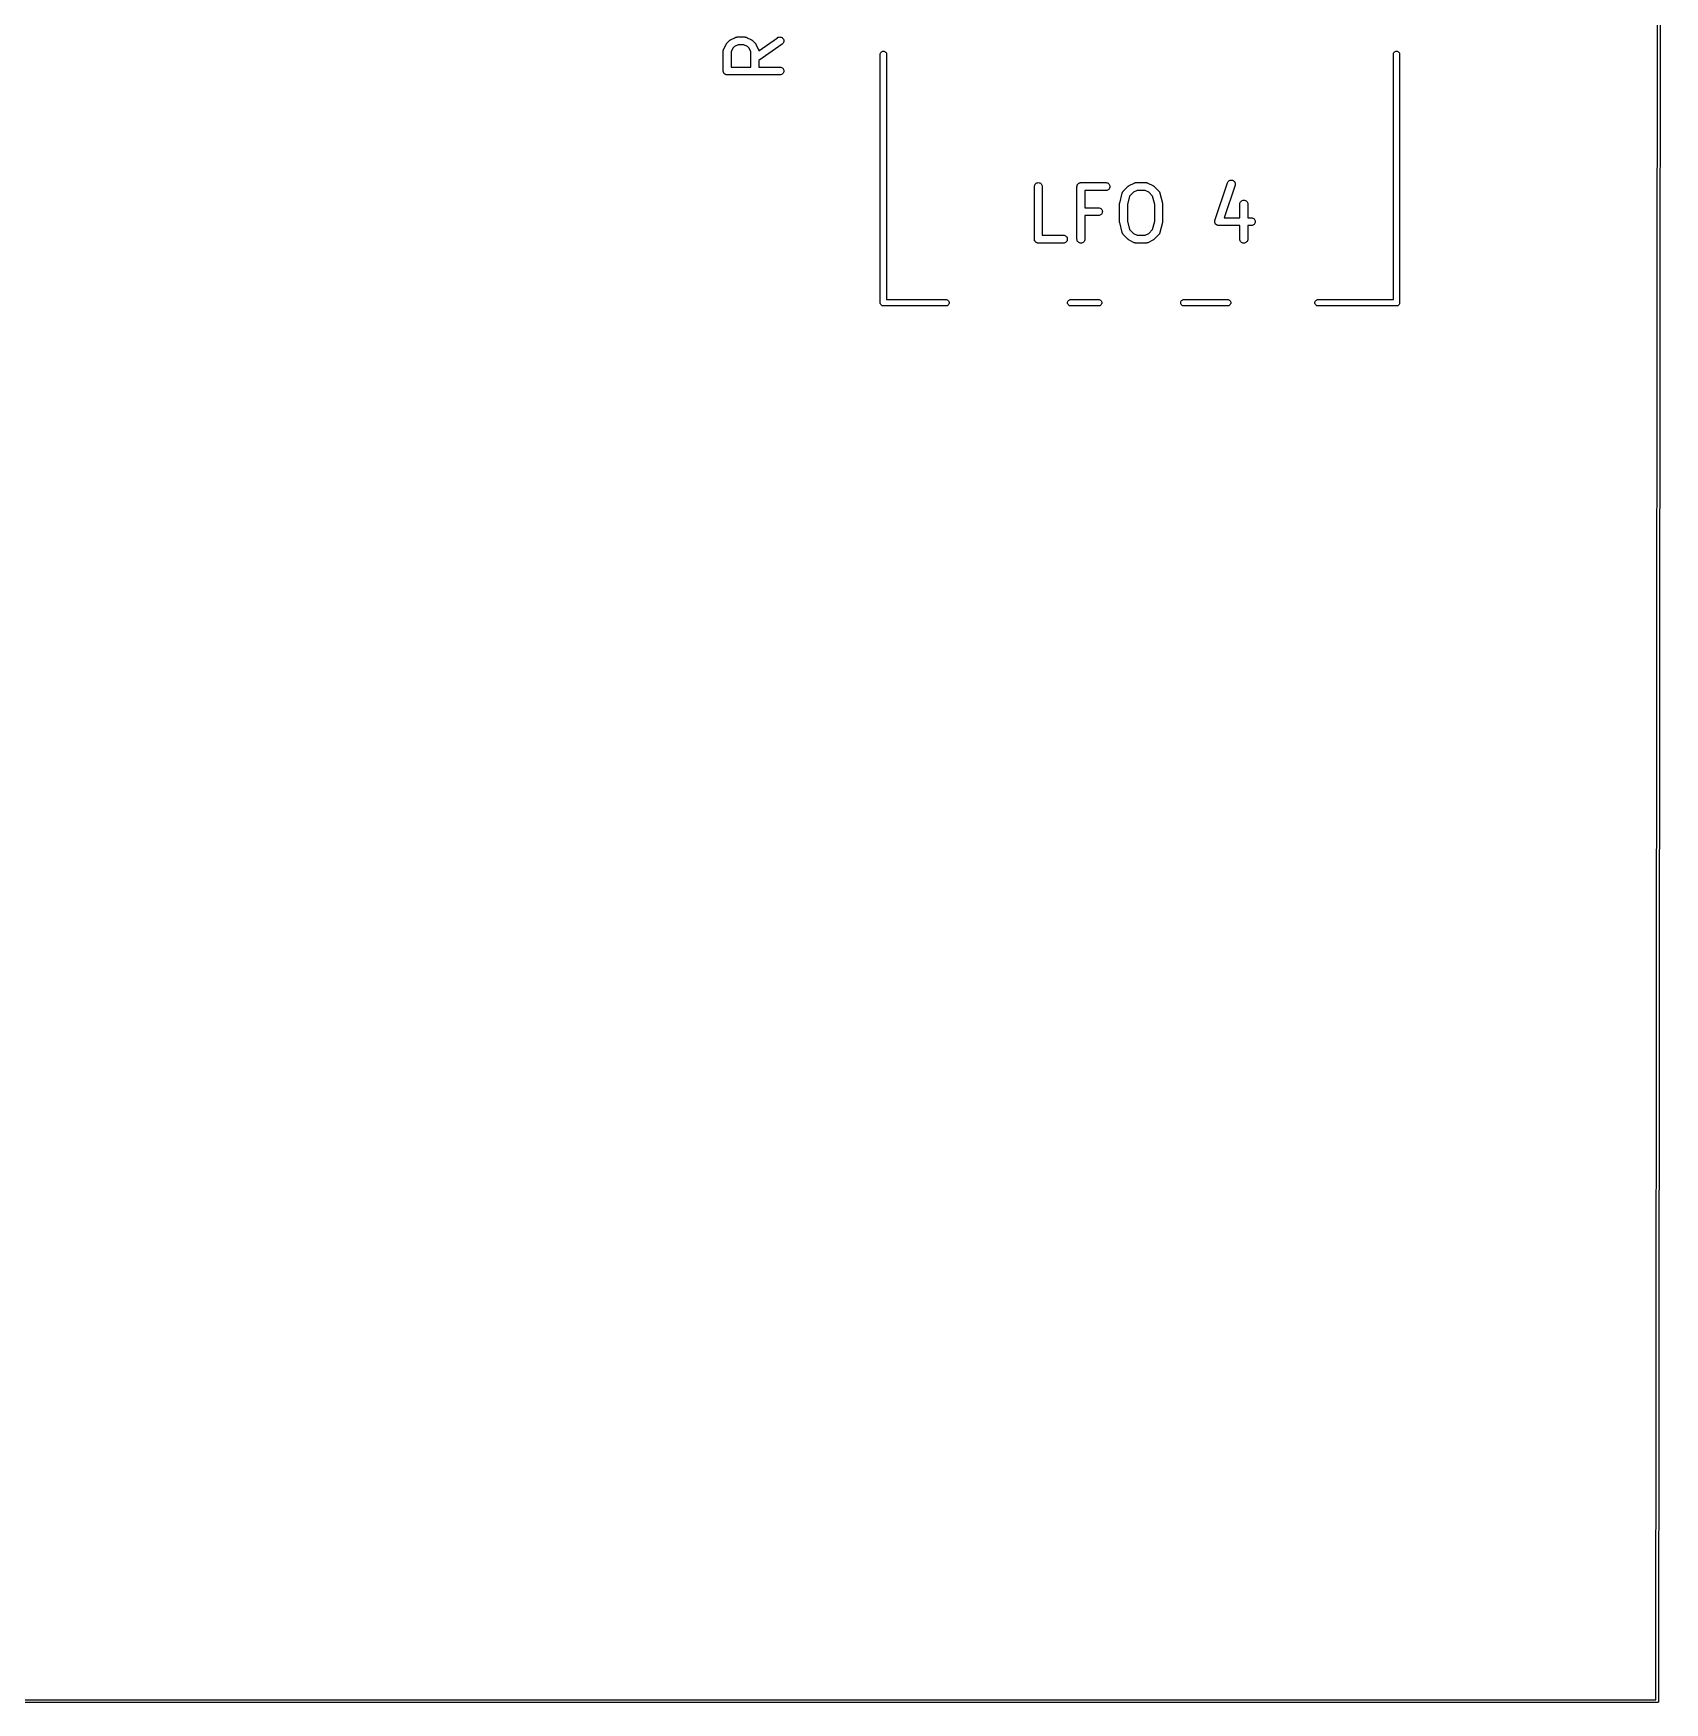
# Model space of a CAD drawing. Extents: x 20 to 116, y -135 to -16.
# Drawn here: x 85.03 to 116.03, y -135.03 to -103.31 of the extents above; entities that cross this region are included whole.
import ezdxf

# ---------------------------------------------------------------- set-up
doc = ezdxf.new("R2010")
doc.units = 0
doc.layers.add('BLACK', color=7, linetype='CONTINUOUS')

msp = doc.modelspace()

# ---------------------------------------------------------------- linework, layer by layer
at = {"layer": 'BLACK', "linetype": 'Continuous'}
for p, q in [((115.86, -134.975), (115.975, -20.025)), ((116.025, -20.0012), (115.91, -134.999)), ((98.2741, -103.431), (98.3693, -103.383)), ((98.3693, -103.383), (98.3703, -103.383)), ((98.3703, -103.383), (98.3723, -103.382)), ((98.3723, -103.382), (98.3743, -103.381)), ((98.3743, -103.381), (98.3792, -103.379)), ((98.3792, -103.379), (98.384, -103.378)), ((98.384, -103.378), (98.3862, -103.377)), ((98.3862, -103.377), (98.3883, -103.377)), ((98.3883, -103.377), (98.3934, -103.376)), ((98.3934, -103.376), (98.3985, -103.375)), ((98.3985, -103.375), (98.4007, -103.375)), ((98.4007, -103.375), (98.4029, -103.375)), ((98.4029, -103.375), (98.5457, -103.375)), ((98.5457, -103.375), (98.5468, -103.375)), ((98.5468, -103.375), (98.549, -103.375)), ((98.549, -103.375), (98.5512, -103.375)), ((98.5512, -103.375), (98.5562, -103.376)), ((98.5562, -103.376), (98.5613, -103.377)), ((98.5613, -103.377), (98.5634, -103.378)), ((98.5634, -103.378), (98.5656, -103.378)), ((98.5656, -103.378), (98.5704, -103.38)), ((98.5704, -103.38), (98.5753, -103.381)), ((98.5753, -103.381), (98.5772, -103.382)), ((98.5772, -103.382), (98.5793, -103.383)), ((98.5793, -103.383), (98.6745, -103.431)), ((98.8111, -103.64), (99.1694, -103.389)), ((99.1694, -103.389), (99.1702, -103.388)), ((99.1702, -103.388), (99.1831, -103.381)), ((99.1831, -103.381), (99.1971, -103.377)), ((99.1971, -103.377), (99.2116, -103.375)), ((99.2116, -103.375), (99.2262, -103.377)), ((99.2262, -103.377), (99.2402, -103.381)), ((99.2402, -103.381), (99.2532, -103.387)), ((99.2532, -103.387), (99.2647, -103.396)), ((99.2647, -103.396), (99.2741, -103.408)), ((98.1374, -103.64), (98.1376, -103.637)), ((98.1374, -103.641), (98.1374, -103.64)), ((98.1374, -104.022), (98.1374, -103.641)), ((98.1376, -103.635), (98.1384, -103.63)), ((98.1376, -103.637), (98.1376, -103.635)), ((98.1384, -103.63), (98.139, -103.625)), ((98.139, -103.625), (98.1397, -103.623)), ((98.1397, -103.623), (98.1401, -103.621)), ((98.1401, -103.621), (98.1419, -103.616)), ((98.1419, -103.616), (98.1434, -103.611)), ((98.1434, -103.611), (98.1445, -103.609)), ((98.1445, -103.609), (98.1453, -103.607)), ((98.1453, -103.607), (98.1929, -103.512)), ((98.1929, -103.512), (98.1934, -103.511)), ((98.1934, -103.511), (98.1957, -103.507)), ((98.1957, -103.507), (98.1977, -103.504)), ((98.1977, -103.504), (98.1997, -103.501)), ((98.1997, -103.501), (98.2014, -103.499)), ((98.2014, -103.499), (98.2043, -103.496)), ((98.2043, -103.496), (98.207, -103.492)), ((98.207, -103.492), (98.2546, -103.445)), ((98.2546, -103.445), (98.2553, -103.444)), ((98.2553, -103.444), (98.2586, -103.441)), ((98.2586, -103.441), (98.2617, -103.439)), ((98.2617, -103.439), (98.2643, -103.437)), ((98.2643, -103.437), (98.2668, -103.435)), ((98.2668, -103.435), (98.2705, -103.433)), ((98.2705, -103.433), (98.2741, -103.431)), ((98.3216, -103.59), (98.2874, -103.658)), ((98.2874, -103.658), (98.2874, -103.947)), ((98.352, -103.559), (98.3216, -103.59)), ((98.4206, -103.525), (98.352, -103.559)), ((98.528, -103.525), (98.4206, -103.525)), ((98.5965, -103.559), (98.528, -103.525)), ((98.6269, -103.59), (98.5965, -103.559)), ((98.6612, -103.658), (98.6269, -103.59)), ((98.6612, -103.947), (98.6612, -103.658)), ((98.6745, -103.431), (98.6754, -103.431)), ((98.6754, -103.431), (98.679, -103.434)), ((98.679, -103.434), (98.6827, -103.436)), ((98.6827, -103.436), (98.6851, -103.438)), ((98.6851, -103.438), (98.6877, -103.439)), ((98.6877, -103.439), (98.6907, -103.442)), ((98.6907, -103.442), (98.694, -103.445)), ((98.694, -103.445), (98.7416, -103.492)), ((98.7416, -103.492), (98.7423, -103.493)), ((98.7423, -103.493), (98.745, -103.496)), ((98.745, -103.496), (98.7479, -103.5)), ((98.7479, -103.5), (98.7495, -103.502)), ((98.7495, -103.502), (98.7515, -103.505)), ((98.7515, -103.505), (98.7534, -103.508)), ((98.7534, -103.508), (98.7557, -103.512)), ((98.7557, -103.512), (98.8033, -103.607)), ((98.8033, -103.607), (98.8037, -103.608)), ((98.8037, -103.608), (98.8045, -103.61)), ((98.8045, -103.61), (98.8055, -103.612)), ((98.8055, -103.612), (98.807, -103.617)), ((98.807, -103.617), (98.8088, -103.622)), ((98.8088, -103.622), (98.8091, -103.624)), ((98.8091, -103.624), (98.8098, -103.626)), ((98.8098, -103.626), (98.8103, -103.631)), ((98.8103, -103.631), (98.8111, -103.636)), ((98.8111, -103.636), (98.811, -103.639)), ((98.811, -103.639), (98.8111, -103.64)), ((99.2554, -103.512), (98.8112, -103.823)), ((99.2665, -103.502), (99.2554, -103.512)), ((99.2756, -103.491), (99.2665, -103.502)), ((99.2741, -103.408), (99.2812, -103.42)), ((99.2822, -103.478), (99.2756, -103.491)), ((99.2812, -103.42), (99.2857, -103.434)), ((99.2862, -103.464), (99.2822, -103.478)), ((99.2857, -103.434), (99.2874, -103.449)), ((99.2874, -103.449), (99.2862, -103.464)), ((101.12, -103.702), (101.121, -103.693)), ((101.12, -108.428), (101.12, -103.702)), ((101.121, -103.693), (101.124, -103.682)), ((101.124, -103.682), (101.13, -103.672)), ((101.13, -103.672), (101.137, -103.662)), ((101.137, -103.662), (101.147, -103.655)), ((101.147, -103.655), (101.157, -103.649)), ((101.157, -103.649), (101.168, -103.646)), ((101.168, -103.646), (101.18, -103.645)), ((101.18, -103.645), (101.192, -103.646)), ((101.192, -103.646), (101.203, -103.649)), ((101.203, -103.649), (101.213, -103.655)), ((101.213, -103.655), (101.223, -103.662)), ((101.223, -103.662), (101.23, -103.672)), ((101.23, -103.672), (101.236, -103.682)), ((101.236, -103.682), (101.239, -103.693)), ((101.239, -103.693), (101.24, -103.702)), ((101.24, -103.702), (101.24, -108.365)), ((110.87, -103.702), (110.871, -103.693)), ((110.87, -108.365), (110.87, -103.702)), ((110.871, -103.693), (110.874, -103.682)), ((110.874, -103.682), (110.88, -103.672)), ((110.88, -103.672), (110.887, -103.662)), ((110.887, -103.662), (110.897, -103.655)), ((110.897, -103.655), (110.907, -103.649)), ((110.907, -103.649), (110.918, -103.646)), ((110.918, -103.646), (110.93, -103.645)), ((110.93, -103.645), (110.942, -103.646)), ((110.942, -103.646), (110.953, -103.649)), ((110.953, -103.649), (110.963, -103.655)), ((110.963, -103.655), (110.973, -103.662)), ((110.973, -103.662), (110.98, -103.672)), ((110.98, -103.672), (110.986, -103.682)), ((110.986, -103.682), (110.989, -103.693)), ((110.989, -103.693), (110.99, -103.702)), ((110.99, -103.702), (110.99, -108.422)), ((98.1381, -104.029), (98.1374, -104.022)), ((98.1387, -104.036), (98.1381, -104.029)), ((98.2874, -103.947), (98.6612, -103.947)), ((98.8112, -103.823), (98.8112, -103.947)), ((98.8112, -103.947), (99.2124, -103.947)), ((99.2124, -103.947), (99.2134, -103.947)), ((99.2134, -103.947), (99.228, -103.948)), ((99.228, -103.948), (99.2419, -103.953)), ((99.2419, -103.953), (99.2548, -103.96)), ((99.2548, -103.96), (99.266, -103.969)), ((99.266, -103.969), (99.2751, -103.981)), ((99.2751, -103.981), (99.2819, -103.994)), ((99.2819, -103.994), (99.2861, -104.008)), ((99.2874, -104.022), (99.2858, -104.037)), ((99.2861, -104.008), (99.2874, -104.022)), ((98.1388, -104.036), (98.1387, -104.036)), ((98.1408, -104.043), (98.1388, -104.036)), ((98.1388, -104.036), (98.1388, -104.036)), ((98.1428, -104.05), (98.1408, -104.043)), ((98.143, -104.05), (98.1428, -104.05)), ((98.1464, -104.056), (98.143, -104.05)), ((98.143, -104.05), (98.143, -104.05)), ((98.1496, -104.063), (98.1464, -104.056)), ((98.1498, -104.063), (98.1496, -104.063)), ((98.1499, -104.063), (98.1498, -104.063)), ((98.1544, -104.069), (98.1499, -104.063)), ((98.1588, -104.074), (98.1544, -104.069)), ((98.159, -104.074), (98.1588, -104.074)), ((98.1592, -104.075), (98.159, -104.074)), ((98.1646, -104.079), (98.1592, -104.075)), ((98.17, -104.084), (98.1646, -104.079)), ((98.1702, -104.084), (98.17, -104.084)), ((98.1704, -104.084), (98.1702, -104.084)), ((98.1766, -104.087), (98.1704, -104.084)), ((98.1828, -104.091), (98.1766, -104.087)), ((98.1831, -104.091), (98.1828, -104.091)), ((98.1833, -104.091), (98.1831, -104.091)), ((98.1901, -104.093), (98.1833, -104.091)), ((98.1968, -104.095), (98.1901, -104.093)), ((98.197, -104.095), (98.1968, -104.095)), ((98.1973, -104.095), (98.197, -104.095)), ((98.2043, -104.096), (98.1973, -104.095)), ((98.2113, -104.097), (98.2043, -104.096)), ((98.2118, -104.097), (98.2113, -104.097)), ((98.2119, -104.097), (98.2118, -104.097)), ((98.2124, -104.097), (98.2119, -104.097)), ((98.2119, -104.097), (98.2119, -104.097)), ((99.2124, -104.097), (98.2124, -104.097)), ((99.2269, -104.095), (99.2124, -104.097)), ((99.241, -104.091), (99.2269, -104.095)), ((99.2539, -104.084), (99.241, -104.091)), ((99.2652, -104.075), (99.2539, -104.084)), ((99.2746, -104.064), (99.2652, -104.075)), ((99.2815, -104.051), (99.2746, -104.064)), ((99.2858, -104.037), (99.2815, -104.051)), ((104.049, -106.216), (104.05, -106.202)), ((104.049, -106.217), (104.049, -106.216)), ((104.049, -107.217), (104.049, -106.217)), ((104.05, -106.202), (104.055, -106.188)), ((104.055, -106.188), (104.062, -106.175)), ((104.062, -106.175), (104.071, -106.164)), ((104.071, -106.164), (104.083, -106.155)), ((104.083, -106.155), (104.096, -106.148)), ((104.096, -106.148), (104.11, -106.144)), ((104.11, -106.144), (104.124, -106.142)), ((104.124, -106.142), (104.139, -106.144)), ((104.139, -106.144), (104.153, -106.148)), ((104.153, -106.148), (104.166, -106.155)), ((104.166, -106.155), (104.177, -106.165)), ((104.177, -106.165), (104.186, -106.176)), ((104.186, -106.176), (104.193, -106.189)), ((104.193, -106.189), (104.197, -106.203)), ((104.197, -106.203), (104.199, -106.217)), ((104.199, -106.217), (104.199, -107.142)), ((104.858, -106.216), (104.859, -106.209)), ((104.858, -106.217), (104.858, -106.216)), ((104.858, -107.217), (104.858, -106.217)), ((104.858, -106.217), (104.858, -106.217)), ((104.858, -106.217), (104.858, -106.217)), ((104.858, -106.217), (104.858, -106.217)), ((104.859, -106.209), (104.86, -106.202)), ((104.86, -106.202), (104.862, -106.195)), ((104.86, -106.202), (104.86, -106.202)), ((104.86, -106.202), (104.86, -106.202)), ((104.862, -106.195), (104.864, -106.188)), ((104.864, -106.188), (104.868, -106.182)), ((104.864, -106.188), (104.864, -106.188)), ((104.864, -106.188), (104.864, -106.188)), ((104.868, -106.182), (104.871, -106.175)), ((104.871, -106.175), (104.876, -106.17)), ((104.871, -106.175), (104.871, -106.175)), ((104.871, -106.175), (104.871, -106.175)), ((104.876, -106.17), (104.88, -106.164)), ((104.88, -106.164), (104.881, -106.164)), ((104.881, -106.164), (104.886, -106.159)), ((104.881, -106.164), (104.881, -106.164)), ((104.886, -106.159), (104.892, -106.155)), ((104.892, -106.155), (104.899, -106.151)), ((104.892, -106.155), (104.892, -106.155)), ((104.892, -106.155), (104.892, -106.155)), ((104.899, -106.151), (104.905, -106.148)), ((104.905, -106.148), (104.912, -106.146)), ((104.905, -106.148), (104.905, -106.148)), ((104.905, -106.148), (104.905, -106.148)), ((104.912, -106.146), (104.919, -106.144)), ((104.919, -106.144), (104.926, -106.143)), ((104.919, -106.144), (104.919, -106.144)), ((104.919, -106.144), (104.919, -106.144)), ((104.926, -106.143), (104.933, -106.142)), ((104.933, -106.142), (105.41, -106.142)), ((105.41, -106.142), (105.411, -106.142)), ((105.411, -106.142), (105.425, -106.144)), ((105.425, -106.144), (105.439, -106.148)), ((105.439, -106.148), (105.452, -106.155)), ((105.452, -106.155), (105.463, -106.165)), ((105.463, -106.165), (105.472, -106.176)), ((105.472, -106.176), (105.479, -106.189)), ((105.479, -106.246), (105.472, -106.259)), ((105.479, -106.189), (105.483, -106.203)), ((105.483, -106.232), (105.479, -106.246)), ((105.483, -106.203), (105.485, -106.218)), ((105.485, -106.218), (105.483, -106.232)), ((105.737, -106.307), (105.833, -106.212)), ((105.833, -106.211), (105.837, -106.209)), ((105.833, -106.212), (105.833, -106.211)), ((105.837, -106.209), (105.84, -106.206)), ((105.84, -106.206), (105.842, -106.204)), ((105.842, -106.204), (105.845, -106.202)), ((105.845, -106.202), (105.849, -106.2)), ((105.849, -106.2), (105.852, -106.198)), ((105.852, -106.198), (105.947, -106.15)), ((105.947, -106.15), (105.948, -106.15)), ((105.948, -106.15), (105.95, -106.149)), ((105.95, -106.149), (105.952, -106.148)), ((105.952, -106.148), (105.957, -106.147)), ((105.957, -106.147), (105.962, -106.145)), ((105.962, -106.145), (105.964, -106.144)), ((105.964, -106.144), (105.966, -106.144)), ((105.966, -106.144), (105.971, -106.143)), ((105.971, -106.143), (105.977, -106.143)), ((105.977, -106.143), (105.979, -106.143)), ((105.979, -106.143), (105.981, -106.142)), ((105.981, -106.142), (106.171, -106.142)), ((106.171, -106.142), (106.172, -106.142)), ((106.172, -106.142), (106.175, -106.143)), ((106.175, -106.143), (106.177, -106.143)), ((106.177, -106.143), (106.182, -106.143)), ((106.182, -106.143), (106.187, -106.144)), ((106.187, -106.144), (106.189, -106.145)), ((106.189, -106.145), (106.191, -106.145)), ((106.191, -106.145), (106.196, -106.147)), ((106.196, -106.147), (106.201, -106.148)), ((106.201, -106.148), (106.203, -106.15)), ((106.203, -106.15), (106.205, -106.15)), ((106.205, -106.15), (106.3, -106.198)), ((106.3, -106.198), (106.301, -106.198)), ((106.301, -106.198), (106.305, -106.201)), ((106.305, -106.201), (106.308, -106.203)), ((106.308, -106.203), (106.311, -106.205)), ((106.311, -106.205), (106.313, -106.206)), ((106.313, -106.206), (106.316, -106.209)), ((106.316, -106.209), (106.32, -106.212)), ((106.32, -106.212), (106.415, -106.307)), ((107.481, -106.86), (107.719, -106.146)), ((107.862, -106.193), (107.656, -106.809)), ((107.719, -106.146), (107.72, -106.145)), ((107.72, -106.145), (107.726, -106.132)), ((107.726, -106.132), (107.734, -106.12)), ((107.734, -106.12), (107.745, -106.11)), ((107.745, -106.11), (107.758, -106.102)), ((107.758, -106.102), (107.771, -106.097)), ((107.771, -106.097), (107.786, -106.095)), ((107.786, -106.095), (107.8, -106.095)), ((107.8, -106.095), (107.815, -106.099)), ((107.815, -106.099), (107.828, -106.105)), ((107.828, -106.105), (107.84, -106.113)), ((107.84, -106.113), (107.85, -106.124)), ((107.85, -106.124), (107.858, -106.136)), ((107.858, -106.136), (107.863, -106.15)), ((107.865, -106.179), (107.862, -106.193)), ((107.863, -106.15), (107.865, -106.165)), ((107.865, -106.165), (107.865, -106.179)), ((105.41, -106.292), (105.008, -106.292)), ((105.008, -106.292), (105.008, -106.619)), ((105.424, -106.291), (105.41, -106.292)), ((105.438, -106.287), (105.424, -106.291)), ((105.451, -106.28), (105.438, -106.287)), ((105.462, -106.271), (105.451, -106.28)), ((105.472, -106.259), (105.462, -106.271)), ((105.668, -106.547), (105.669, -106.541)), ((105.668, -106.548), (105.668, -106.547)), ((105.668, -106.55), (105.668, -106.548)), ((105.668, -106.551), (105.668, -106.55)), ((105.668, -106.884), (105.668, -106.551)), ((105.669, -106.535), (105.67, -106.534)), ((105.669, -106.541), (105.669, -106.535)), ((105.67, -106.533), (105.718, -106.342)), ((105.67, -106.534), (105.67, -106.533)), ((105.718, -106.341), (105.72, -106.336)), ((105.718, -106.342), (105.718, -106.341)), ((105.72, -106.336), (105.721, -106.331)), ((105.721, -106.331), (105.722, -106.329)), ((105.722, -106.329), (105.723, -106.327)), ((105.723, -106.327), (105.726, -106.323)), ((105.726, -106.323), (105.728, -106.319)), ((105.728, -106.319), (105.73, -106.317)), ((105.73, -106.317), (105.731, -106.315)), ((105.731, -106.315), (105.734, -106.311)), ((105.734, -106.311), (105.737, -106.307)), ((105.858, -106.399), (105.818, -106.56)), ((105.818, -106.56), (105.818, -106.875)), ((105.93, -106.327), (105.858, -106.399)), ((105.999, -106.292), (105.93, -106.327)), ((106.154, -106.292), (105.999, -106.292)), ((106.222, -106.327), (106.154, -106.292)), ((106.294, -106.399), (106.222, -106.327)), ((106.335, -106.56), (106.294, -106.399)), ((106.335, -106.875), (106.335, -106.56)), ((106.415, -106.307), (106.416, -106.308)), ((106.416, -106.308), (106.419, -106.312)), ((106.419, -106.312), (106.422, -106.316)), ((106.422, -106.316), (106.423, -106.318)), ((106.423, -106.318), (106.425, -106.319)), ((106.425, -106.319), (106.427, -106.324)), ((106.427, -106.324), (106.43, -106.328)), ((106.43, -106.328), (106.431, -106.33)), ((106.431, -106.33), (106.432, -106.332)), ((106.432, -106.332), (106.433, -106.337)), ((106.433, -106.337), (106.435, -106.342)), ((106.435, -106.342), (106.482, -106.533)), ((106.482, -106.533), (106.483, -106.534)), ((106.483, -106.534), (106.483, -106.535)), ((106.483, -106.535), (106.483, -106.536)), ((106.483, -106.536), (106.484, -106.542)), ((106.484, -106.542), (106.484, -106.548)), ((106.484, -106.548), (106.484, -106.549)), ((106.484, -106.549), (106.485, -106.551)), ((106.485, -106.551), (106.485, -106.884)), ((107.954, -106.55), (107.955, -106.535)), ((107.954, -106.551), (107.954, -106.55)), ((107.954, -106.809), (107.954, -106.551)), ((107.955, -106.535), (107.96, -106.521)), ((107.96, -106.521), (107.967, -106.508)), ((107.967, -106.508), (107.976, -106.497)), ((107.976, -106.497), (107.988, -106.488)), ((107.988, -106.488), (108, -106.481)), ((108, -106.481), (108.015, -106.477)), ((108.015, -106.477), (108.029, -106.476)), ((108.029, -106.476), (108.044, -106.477)), ((108.044, -106.477), (108.058, -106.482)), ((108.058, -106.482), (108.071, -106.489)), ((108.071, -106.489), (108.082, -106.498)), ((108.082, -106.498), (108.091, -106.509)), ((108.091, -106.509), (108.098, -106.522)), ((108.098, -106.522), (108.102, -106.536)), ((108.102, -106.536), (108.104, -106.551)), ((108.104, -106.551), (108.104, -106.809)), ((105.008, -106.619), (105.267, -106.619)), ((105.267, -106.769), (105.008, -106.769)), ((105.008, -106.769), (105.008, -107.217)), ((105.267, -106.619), (105.268, -106.619)), ((105.281, -106.767), (105.267, -106.769)), ((105.268, -106.619), (105.282, -106.62)), ((105.295, -106.763), (105.281, -106.767)), ((105.282, -106.62), (105.296, -106.625)), ((105.308, -106.756), (105.295, -106.763)), ((105.296, -106.625), (105.309, -106.632)), ((105.32, -106.747), (105.308, -106.756)), ((105.309, -106.632), (105.32, -106.641)), ((105.32, -106.641), (105.329, -106.653)), ((105.329, -106.736), (105.32, -106.747)), ((105.329, -106.653), (105.336, -106.665)), ((105.336, -106.723), (105.329, -106.736)), ((105.336, -106.665), (105.34, -106.68)), ((105.34, -106.709), (105.336, -106.723)), ((105.34, -106.68), (105.342, -106.694)), ((105.342, -106.694), (105.34, -106.709)), ((105.668, -106.885), (105.668, -106.884)), ((105.668, -106.887), (105.668, -106.885)), ((105.669, -106.893), (105.668, -106.887)), ((105.818, -106.875), (105.858, -107.036)), ((106.294, -107.036), (106.335, -106.875)), ((106.485, -106.885), (106.484, -106.886)), ((106.484, -106.886), (106.484, -106.888)), ((106.484, -106.888), (106.484, -106.894)), ((106.485, -106.884), (106.485, -106.885)), ((107.477, -106.884), (107.478, -106.879)), ((107.478, -106.886), (107.477, -106.884)), ((107.478, -106.875), (107.479, -106.872)), ((107.478, -106.879), (107.478, -106.875)), ((107.478, -106.889), (107.478, -106.886)), ((107.478, -106.894), (107.478, -106.889)), ((107.479, -106.869), (107.48, -106.865)), ((107.479, -106.872), (107.479, -106.869)), ((107.48, -106.865), (107.481, -106.86)), ((107.656, -106.809), (107.954, -106.809)), ((108.104, -106.809), (108.171, -106.809)), ((108.171, -106.809), (108.172, -106.809)), ((108.172, -106.809), (108.187, -106.811)), ((108.187, -106.811), (108.201, -106.815)), ((108.201, -106.815), (108.214, -106.822)), ((108.214, -106.822), (108.225, -106.832)), ((108.225, -106.832), (108.234, -106.843)), ((108.234, -106.843), (108.241, -106.856)), ((108.241, -106.856), (108.245, -106.87)), ((108.245, -106.87), (108.246, -106.885)), ((108.246, -106.885), (108.245, -106.899)), ((104.199, -107.142), (104.6, -107.142)), ((104.6, -107.142), (104.601, -107.142)), ((104.601, -107.142), (104.616, -107.144)), ((104.616, -107.144), (104.63, -107.148)), ((104.63, -107.148), (104.642, -107.155)), ((104.642, -107.155), (104.654, -107.165)), ((104.654, -107.165), (104.663, -107.176)), ((104.663, -107.176), (104.67, -107.189)), ((104.67, -107.189), (104.674, -107.203)), ((104.674, -107.203), (104.675, -107.218)), ((105.669, -106.899), (105.669, -106.893)), ((105.67, -106.9), (105.669, -106.899)), ((105.67, -106.901), (105.67, -106.9)), ((105.67, -106.902), (105.67, -106.901)), ((105.718, -107.093), (105.67, -106.902)), ((105.719, -107.097), (105.718, -107.093)), ((105.721, -107.102), (105.719, -107.097)), ((105.722, -107.104), (105.721, -107.102)), ((105.723, -107.106), (105.722, -107.104)), ((105.725, -107.111), (105.723, -107.106)), ((105.728, -107.115), (105.725, -107.111)), ((105.729, -107.117), (105.728, -107.115)), ((105.73, -107.119), (105.729, -107.117)), ((105.734, -107.123), (105.73, -107.119)), ((105.737, -107.127), (105.734, -107.123)), ((105.737, -107.128), (105.737, -107.127)), ((105.833, -107.223), (105.737, -107.128)), ((105.858, -107.036), (105.93, -107.108)), ((105.93, -107.108), (105.999, -107.142)), ((105.999, -107.142), (106.154, -107.142)), ((106.154, -107.142), (106.222, -107.108)), ((106.222, -107.108), (106.294, -107.036)), ((106.415, -107.128), (106.32, -107.223)), ((106.418, -107.124), (106.415, -107.128)), ((106.422, -107.12), (106.418, -107.124)), ((106.423, -107.118), (106.422, -107.12)), ((106.424, -107.116), (106.423, -107.118)), ((106.427, -107.112), (106.424, -107.116)), ((106.429, -107.107), (106.427, -107.112)), ((106.43, -107.105), (106.429, -107.107)), ((106.431, -107.103), (106.43, -107.105)), ((106.433, -107.098), (106.431, -107.103)), ((106.434, -107.094), (106.433, -107.098)), ((106.435, -107.093), (106.434, -107.094)), ((106.482, -106.902), (106.435, -107.093)), ((106.483, -106.9), (106.482, -106.901)), ((106.482, -106.901), (106.482, -106.902)), ((106.484, -106.894), (106.483, -106.9)), ((107.479, -106.898), (107.478, -106.894)), ((107.48, -106.901), (107.479, -106.898)), ((107.48, -106.904), (107.48, -106.901)), ((107.482, -106.908), (107.48, -106.904)), ((107.483, -106.912), (107.482, -106.908)), ((107.484, -106.915), (107.483, -106.912)), ((107.485, -106.917), (107.484, -106.915)), ((107.488, -106.921), (107.485, -106.917)), ((107.49, -106.925), (107.488, -106.921)), ((107.491, -106.927), (107.49, -106.925)), ((107.493, -106.93), (107.491, -106.927)), ((107.496, -106.933), (107.493, -106.93)), ((107.499, -106.937), (107.496, -106.933)), ((107.501, -106.938), (107.499, -106.937)), ((107.503, -106.94), (107.501, -106.938)), ((107.507, -106.943), (107.503, -106.94)), ((107.51, -106.946), (107.507, -106.943)), ((107.513, -106.947), (107.51, -106.946)), ((107.515, -106.949), (107.513, -106.947)), ((107.519, -106.951), (107.515, -106.949)), ((107.523, -106.953), (107.519, -106.951)), ((107.526, -106.954), (107.523, -106.953)), ((107.528, -106.955), (107.526, -106.954)), ((107.533, -106.956), (107.528, -106.955)), ((107.537, -106.957), (107.533, -106.956)), ((107.54, -106.958), (107.537, -106.957)), ((107.542, -106.958), (107.54, -106.958)), ((107.547, -106.959), (107.542, -106.958)), ((107.551, -106.959), (107.547, -106.959)), ((107.552, -106.959), (107.551, -106.959)), ((107.954, -106.959), (107.552, -106.959)), ((107.954, -107.217), (107.954, -106.959)), ((108.171, -106.959), (108.104, -106.959)), ((108.104, -106.959), (108.104, -107.217)), ((108.186, -106.958), (108.171, -106.959)), ((108.2, -106.953), (108.186, -106.958)), ((108.213, -106.947), (108.2, -106.953)), ((108.224, -106.937), (108.213, -106.947)), ((108.234, -106.926), (108.224, -106.937)), ((108.241, -106.913), (108.234, -106.926)), ((108.245, -106.899), (108.241, -106.913)), ((104.049, -107.224), (104.049, -107.217)), ((104.05, -107.231), (104.049, -107.224)), ((104.05, -107.232), (104.05, -107.231)), ((104.052, -107.239), (104.05, -107.232)), ((104.05, -107.232), (104.05, -107.232)), ((104.054, -107.245), (104.052, -107.239)), ((104.054, -107.246), (104.054, -107.245)), ((104.058, -107.252), (104.054, -107.246)), ((104.054, -107.246), (104.054, -107.246)), ((104.061, -107.258), (104.058, -107.252)), ((104.061, -107.259), (104.061, -107.258)), ((104.066, -107.264), (104.061, -107.259)), ((104.061, -107.259), (104.061, -107.259)), ((104.07, -107.27), (104.066, -107.264)), ((104.071, -107.27), (104.07, -107.27)), ((104.07, -107.27), (104.07, -107.27)), ((104.076, -107.275), (104.071, -107.27)), ((104.081, -107.279), (104.076, -107.275)), ((104.082, -107.279), (104.081, -107.279)), ((104.082, -107.28), (104.082, -107.279)), ((104.088, -107.283), (104.082, -107.28)), ((104.094, -107.286), (104.088, -107.283)), ((104.095, -107.286), (104.094, -107.286)), ((104.095, -107.287), (104.095, -107.286)), ((104.102, -107.289), (104.095, -107.287)), ((104.108, -107.291), (104.102, -107.289)), ((104.109, -107.291), (104.108, -107.291)), ((104.108, -107.291), (104.108, -107.291)), ((104.116, -107.292), (104.109, -107.291)), ((104.123, -107.292), (104.116, -107.292)), ((104.124, -107.292), (104.123, -107.292)), ((104.123, -107.292), (104.123, -107.292)), ((104.123, -107.292), (104.123, -107.292)), ((104.123, -107.292), (104.123, -107.292)), ((104.6, -107.292), (104.124, -107.292)), ((104.615, -107.291), (104.6, -107.292)), ((104.629, -107.287), (104.615, -107.291)), ((104.642, -107.28), (104.629, -107.287)), ((104.653, -107.271), (104.642, -107.28)), ((104.662, -107.259), (104.653, -107.271)), ((104.669, -107.246), (104.662, -107.259)), ((104.673, -107.232), (104.669, -107.246)), ((104.675, -107.218), (104.673, -107.232)), ((104.86, -107.232), (104.858, -107.217)), ((104.864, -107.246), (104.86, -107.232)), ((104.871, -107.259), (104.864, -107.246)), ((104.88, -107.27), (104.871, -107.259)), ((104.891, -107.28), (104.88, -107.27)), ((104.904, -107.287), (104.891, -107.28)), ((104.918, -107.291), (104.904, -107.287)), ((104.933, -107.292), (104.918, -107.291)), ((104.947, -107.291), (104.933, -107.292)), ((104.961, -107.287), (104.947, -107.291)), ((104.974, -107.28), (104.961, -107.287)), ((104.986, -107.271), (104.974, -107.28)), ((104.995, -107.26), (104.986, -107.271)), ((105.002, -107.247), (104.995, -107.26)), ((105.007, -107.233), (105.002, -107.247)), ((105.008, -107.218), (105.007, -107.233)), ((105.008, -107.217), (105.008, -107.218)), ((105.836, -107.225), (105.833, -107.223)), ((105.839, -107.228), (105.836, -107.225)), ((105.842, -107.23), (105.839, -107.228)), ((105.844, -107.232), (105.842, -107.23)), ((105.848, -107.234), (105.844, -107.232)), ((105.851, -107.236), (105.848, -107.234)), ((105.852, -107.237), (105.851, -107.236)), ((105.947, -107.284), (105.852, -107.237)), ((105.949, -107.285), (105.947, -107.284)), ((105.951, -107.286), (105.949, -107.285)), ((105.956, -107.288), (105.951, -107.286)), ((105.961, -107.29), (105.956, -107.288)), ((105.963, -107.29), (105.961, -107.29)), ((105.965, -107.291), (105.963, -107.29)), ((105.97, -107.291), (105.965, -107.291)), ((105.976, -107.292), (105.97, -107.291)), ((105.978, -107.292), (105.976, -107.292)), ((105.98, -107.292), (105.978, -107.292)), ((105.981, -107.292), (105.98, -107.292)), ((106.171, -107.292), (105.981, -107.292)), ((106.174, -107.292), (106.171, -107.292)), ((106.176, -107.292), (106.174, -107.292)), ((106.181, -107.291), (106.176, -107.292)), ((106.186, -107.291), (106.181, -107.291)), ((106.188, -107.29), (106.186, -107.291)), ((106.19, -107.29), (106.188, -107.29)), ((106.195, -107.288), (106.19, -107.29)), ((106.2, -107.287), (106.195, -107.288)), ((106.202, -107.286), (106.2, -107.287)), ((106.204, -107.285), (106.202, -107.286)), ((106.205, -107.284), (106.204, -107.285)), ((106.3, -107.237), (106.205, -107.284)), ((106.304, -107.235), (106.3, -107.237)), ((106.308, -107.233), (106.304, -107.235)), ((106.31, -107.231), (106.308, -107.233)), ((106.313, -107.229), (106.31, -107.231)), ((106.316, -107.226), (106.313, -107.229)), ((106.319, -107.224), (106.316, -107.226)), ((106.32, -107.223), (106.319, -107.224)), ((107.955, -107.232), (107.954, -107.217)), ((107.959, -107.246), (107.955, -107.232)), ((107.966, -107.259), (107.959, -107.246)), ((107.975, -107.27), (107.966, -107.259)), ((107.987, -107.28), (107.975, -107.27)), ((108, -107.287), (107.987, -107.28)), ((108.013, -107.291), (108, -107.287)), ((108.028, -107.292), (108.013, -107.291)), ((108.043, -107.291), (108.028, -107.292)), ((108.057, -107.287), (108.043, -107.291)), ((108.07, -107.28), (108.057, -107.287)), ((108.081, -107.271), (108.07, -107.28)), ((108.09, -107.26), (108.081, -107.271)), ((108.098, -107.247), (108.09, -107.26)), ((108.102, -107.233), (108.098, -107.247)), ((108.104, -107.218), (108.102, -107.233)), ((108.104, -107.217), (108.104, -107.218)), ((101.121, -108.437), (101.12, -108.428)), ((101.124, -108.448), (101.121, -108.437)), ((101.13, -108.458), (101.124, -108.448)), ((101.137, -108.468), (101.13, -108.458)), ((101.147, -108.475), (101.137, -108.468)), ((101.157, -108.481), (101.147, -108.475)), ((101.24, -108.365), (102.373, -108.365)), ((102.373, -108.365), (102.382, -108.366)), ((102.382, -108.366), (102.393, -108.369)), ((102.393, -108.369), (102.403, -108.375)), ((102.403, -108.475), (102.393, -108.481)), ((102.403, -108.375), (102.413, -108.382)), ((102.413, -108.468), (102.403, -108.475)), ((102.413, -108.382), (102.42, -108.392)), ((102.42, -108.458), (102.413, -108.468)), ((102.42, -108.392), (102.426, -108.402)), ((102.426, -108.448), (102.42, -108.458)), ((102.426, -108.402), (102.429, -108.413)), ((102.429, -108.437), (102.426, -108.448)), ((102.429, -108.413), (102.43, -108.425)), ((102.43, -108.425), (102.429, -108.437)), ((104.68, -108.425), (104.681, -108.413)), ((104.681, -108.437), (104.68, -108.425)), ((104.681, -108.413), (104.684, -108.402)), ((104.684, -108.448), (104.681, -108.437)), ((104.684, -108.402), (104.69, -108.392)), ((104.69, -108.458), (104.684, -108.448)), ((104.69, -108.392), (104.697, -108.382)), ((104.697, -108.468), (104.69, -108.458)), ((104.697, -108.382), (104.707, -108.375)), ((104.707, -108.475), (104.697, -108.468)), ((104.707, -108.375), (104.717, -108.369)), ((104.717, -108.481), (104.707, -108.475)), ((104.717, -108.369), (104.728, -108.366)), ((104.728, -108.366), (104.737, -108.365)), ((104.737, -108.365), (105.273, -108.365)), ((105.273, -108.365), (105.282, -108.366)), ((105.282, -108.366), (105.293, -108.369)), ((105.293, -108.369), (105.303, -108.375)), ((105.303, -108.475), (105.293, -108.481)), ((105.303, -108.375), (105.313, -108.382)), ((105.313, -108.468), (105.303, -108.475)), ((105.313, -108.382), (105.32, -108.392)), ((105.32, -108.458), (105.313, -108.468)), ((105.32, -108.392), (105.326, -108.402)), ((105.326, -108.448), (105.32, -108.458)), ((105.326, -108.402), (105.329, -108.413)), ((105.329, -108.437), (105.326, -108.448)), ((105.329, -108.413), (105.33, -108.425)), ((105.33, -108.425), (105.329, -108.437)), ((106.83, -108.425), (106.831, -108.413)), ((106.831, -108.437), (106.83, -108.425)), ((106.831, -108.413), (106.834, -108.402)), ((106.834, -108.448), (106.831, -108.437)), ((106.834, -108.402), (106.84, -108.392)), ((106.84, -108.458), (106.834, -108.448)), ((106.84, -108.392), (106.847, -108.382)), ((106.847, -108.468), (106.84, -108.458)), ((106.847, -108.382), (106.857, -108.375)), ((106.857, -108.475), (106.847, -108.468)), ((106.857, -108.375), (106.867, -108.369)), ((106.867, -108.481), (106.857, -108.475)), ((106.867, -108.369), (106.878, -108.366)), ((106.878, -108.366), (106.887, -108.365)), ((106.887, -108.365), (107.723, -108.365)), ((107.723, -108.365), (107.732, -108.366)), ((107.732, -108.366), (107.743, -108.369)), ((107.743, -108.369), (107.753, -108.375)), ((107.753, -108.475), (107.743, -108.481)), ((107.753, -108.375), (107.763, -108.382)), ((107.763, -108.468), (107.753, -108.475)), ((107.763, -108.382), (107.77, -108.392)), ((107.77, -108.458), (107.763, -108.468)), ((107.77, -108.392), (107.776, -108.402)), ((107.776, -108.448), (107.77, -108.458)), ((107.776, -108.402), (107.779, -108.413)), ((107.779, -108.437), (107.776, -108.448)), ((107.779, -108.413), (107.78, -108.425)), ((107.78, -108.425), (107.779, -108.437)), ((109.38, -108.425), (109.381, -108.413)), ((109.381, -108.437), (109.38, -108.425)), ((109.381, -108.413), (109.384, -108.402)), ((109.384, -108.448), (109.381, -108.437)), ((109.384, -108.402), (109.39, -108.392)), ((109.39, -108.458), (109.384, -108.448)), ((109.39, -108.392), (109.397, -108.382)), ((109.397, -108.468), (109.39, -108.458)), ((109.397, -108.382), (109.407, -108.375)), ((109.407, -108.475), (109.397, -108.468)), ((109.407, -108.375), (109.417, -108.369)), ((109.417, -108.481), (109.407, -108.475)), ((109.417, -108.369), (109.428, -108.366)), ((109.428, -108.366), (109.437, -108.365)), ((109.437, -108.365), (110.87, -108.365)), ((110.963, -108.475), (110.953, -108.481)), ((110.973, -108.468), (110.963, -108.475)), ((110.98, -108.458), (110.973, -108.468)), ((110.986, -108.448), (110.98, -108.458)), ((110.989, -108.437), (110.986, -108.448)), ((110.99, -108.425), (110.989, -108.437)), ((110.99, -108.422), (110.99, -108.425)), ((101.168, -108.484), (101.157, -108.481)), ((101.18, -108.485), (101.168, -108.484)), ((101.185, -108.485), (101.18, -108.485)), ((101.187, -108.485), (101.185, -108.485)), ((102.373, -108.485), (101.187, -108.485)), ((102.382, -108.484), (102.373, -108.485)), ((102.393, -108.481), (102.382, -108.484)), ((104.728, -108.484), (104.717, -108.481)), ((104.737, -108.485), (104.728, -108.484)), ((105.273, -108.485), (104.737, -108.485)), ((105.282, -108.484), (105.273, -108.485)), ((105.293, -108.481), (105.282, -108.484)), ((106.878, -108.484), (106.867, -108.481)), ((106.887, -108.485), (106.878, -108.484)), ((107.723, -108.485), (106.887, -108.485)), ((107.732, -108.484), (107.723, -108.485)), ((107.743, -108.481), (107.732, -108.484)), ((109.428, -108.484), (109.417, -108.481)), ((109.437, -108.485), (109.428, -108.484)), ((110.927, -108.485), (109.437, -108.485)), ((110.93, -108.485), (110.927, -108.485)), ((110.933, -108.485), (110.93, -108.485)), ((110.942, -108.484), (110.933, -108.485)), ((110.933, -108.485), (110.933, -108.485)), ((110.953, -108.481), (110.942, -108.484)), ((115.884, -135.025), (20.0012, -135.025)), ((20.025, -134.975), (115.86, -134.975)), ((115.885, -135.025), (115.884, -135.025)), ((115.886, -135.025), (115.885, -135.025)), ((115.888, -135.025), (115.886, -135.025)), ((115.886, -135.025), (115.886, -135.025)), ((115.89, -135.025), (115.888, -135.025)), ((115.893, -135.024), (115.89, -135.025)), ((115.89, -135.025), (115.89, -135.025)), ((115.89, -135.025), (115.89, -135.025)), ((115.895, -135.023), (115.893, -135.024)), ((115.898, -135.022), (115.895, -135.023)), ((115.895, -135.023), (115.895, -135.023)), ((115.895, -135.023), (115.895, -135.023)), ((115.899, -135.021), (115.898, -135.022)), ((115.901, -135.019), (115.899, -135.021)), ((115.899, -135.021), (115.899, -135.021)), ((115.899, -135.021), (115.899, -135.021)), ((115.903, -135.018), (115.901, -135.019)), ((115.905, -135.015), (115.903, -135.018)), ((115.903, -135.018), (115.903, -135.018)), ((115.903, -135.018), (115.903, -135.018)), ((115.906, -135.014), (115.905, -135.015)), ((115.907, -135.011), (115.906, -135.014)), ((115.906, -135.014), (115.906, -135.014)), ((115.906, -135.014), (115.906, -135.014)), ((115.908, -135.01), (115.907, -135.011)), ((115.909, -135.007), (115.908, -135.01)), ((115.908, -135.01), (115.908, -135.01)), ((115.908, -135.01), (115.908, -135.01)), ((115.91, -135.005), (115.909, -135.007)), ((115.91, -134.999), (115.91, -135)), ((115.91, -135), (115.91, -135.005)), ((115.91, -135.005), (115.91, -135.005)), ((115.91, -135.005), (115.91, -135.005))]:
    msp.add_line(p, q, dxfattribs=at)

doc.saveas('drawing.dxf')
